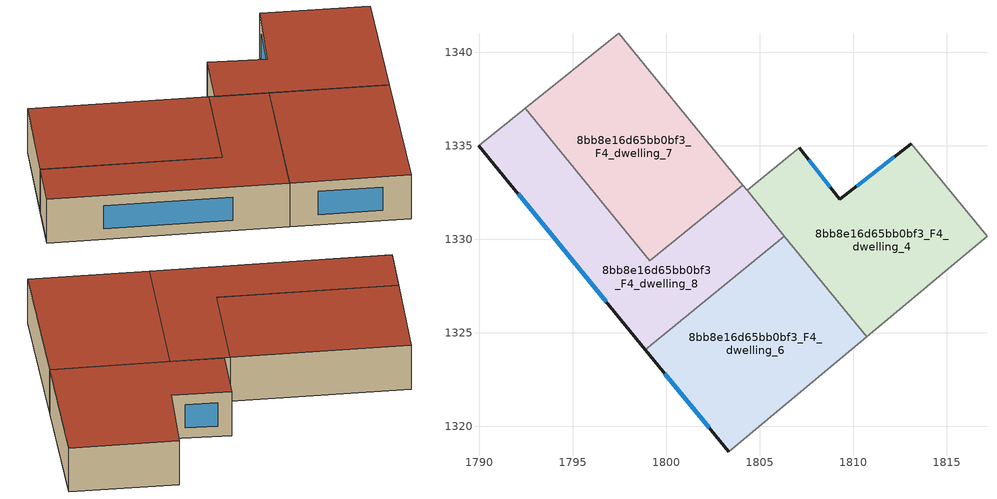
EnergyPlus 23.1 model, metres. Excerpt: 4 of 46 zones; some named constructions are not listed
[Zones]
8bb8e16d65bb0bf3_F4_dwelling_4
 floor to 8bb8e16d65bb0bf3_F3_dwelling_4 (EU_floor_Construction): 1813.1,1335.13 1817.16,1330.15 1810.73,1324.78 1804.32,1332.62 1807.12,1334.91 1809.29,1332.15 z12
 wall outside (EU_wall_Construction): 1813.1,1335.13 1809.29,1332.15 1807.12,1334.91 z12:15
 wall to 8bb8e16d65bb0bf3_F4_dwelling_3 (EU_wall_Construction): 1817.16,1330.15 1813.1,1335.13 z12:15
 wall adiabatic (EU_wall_Construction): 1810.73,1324.78 1817.16,1330.15 z12:15
 wall to 8bb8e16d65bb0bf3_F4_dwelling_5 (EU_wall_Construction): 1807.12,1334.91 1804.32,1332.62 z12:15
 wall to 8bb8e16d65bb0bf3_F4_dwelling_6 (EU_wall_Construction): 1806.32,1330.18 1810.73,1324.78 z12:15
 wall to 8bb8e16d65bb0bf3_F4_dwelling_8 (EU_wall_Construction): 1804.32,1332.62 1806.32,1330.18 z12:15
 window (EU_Window_Construction): 1808.78,1332.8 1807.63,1334.26 / 1812.2,1334.43 1810.18,1332.85 z12.7:14.3
 roof outside (EU_roof_Construction): 1817.16,1330.15 1813.1,1335.13 1809.29,1332.15 1807.12,1334.91 1804.32,1332.62 1810.73,1324.78 z15
8bb8e16d65bb0bf3_F4_dwelling_6
 floor to 8bb8e16d65bb0bf3_F3_dwelling_6 (EU_floor_Construction): 1806.32,1330.18 1810.73,1324.78 1803.36,1318.63 1798.89,1324.11 z12
 wall outside (EU_wall_Construction): 1798.89,1324.11 1803.36,1318.63 z12:15
 wall to 8bb8e16d65bb0bf3_F4_dwelling_8 (EU_wall_Construction): 1806.32,1330.18 1798.89,1324.11 z12:15
 wall adiabatic (EU_wall_Construction): 1803.36,1318.63 1810.73,1324.78 z12:15
 window (EU_Window_Construction): 1799.94,1322.82 1802.31,1319.92 z12.7:14.3
 roof outside (EU_roof_Construction): 1810.73,1324.78 1806.32,1330.18 1798.89,1324.11 1803.36,1318.63 z15
8bb8e16d65bb0bf3_F4_dwelling_7
 floor to 8bb8e16d65bb0bf3_F3_dwelling_7 (EU_floor_Construction): 1797.45,1341.03 1804.09,1332.9 1799.13,1328.85 1792.47,1337.01 z12
 wall to 8bb8e16d65bb0bf3_F4_dwelling_8 (EU_wall_Construction): 1792.47,1337.01 1799.13,1328.85 1804.09,1332.9 z12:15
 wall adiabatic (EU_wall_Construction): 1797.45,1341.03 1792.47,1337.01 z12:15
 wall to 8bb8e16d65bb0bf3_F4_dwelling_5 (EU_wall_Construction): 1804.09,1332.9 1797.45,1341.03 z12:15
 roof outside (EU_roof_Construction): 1804.09,1332.9 1797.45,1341.03 1792.47,1337.01 1799.13,1328.85 z15
8bb8e16d65bb0bf3_F4_dwelling_8
 floor to 8bb8e16d65bb0bf3_F3_dwelling_8 (EU_floor_Construction): 1804.09,1332.9 1806.32,1330.18 1798.89,1324.11 1789.99,1335 1792.47,1337.01 1799.13,1328.85 z12
 wall outside (EU_wall_Construction): 1789.99,1335 1798.89,1324.11 z12:15
 wall adiabatic (EU_wall_Construction): 1792.47,1337.01 1789.99,1335 z12:15
 wall to 8bb8e16d65bb0bf3_F4_dwelling_5 (EU_wall_Construction): 1804.32,1332.62 1804.09,1332.9 z12:15
 window (EU_Window_Construction): 1792.08,1332.44 1796.8,1326.67 z12.7:14.3
 roof outside (EU_roof_Construction): 1806.32,1330.18 1804.09,1332.9 1799.13,1328.85 1792.47,1337.01 1789.99,1335 1798.89,1324.11 z15
[SCHEDULE:FILE] Column Number=1; Rows to Skip at Top=0; Number of Hours of Data=8760; Column Separator=Comma; Interpolate to Timestep=No; Minutes per Item=60; Adjust Schedule for Daylight Savings=Yes
Name | File
EU_Step8_GainSchedule_8bb8e16d65bb0bf3_F2_dwelling_2_f000 | ../../schedules/8bb8e16d65bb0bf3/8bb8e16d65bb0bf3_F2_dwelling_2_f000_gain.csv
EU_Step8_GainSchedule_8bb8e16d65bb0bf3_F2_dwelling_3_f000 | ../../schedules/8bb8e16d65bb0bf3/8bb8e16d65bb0bf3_F2_dwelling_3_f000_gain.csv
EU_Step8_GainSchedule_8bb8e16d65bb0bf3_F2_dwelling_4_f000 | ../../schedules/8bb8e16d65bb0bf3/8bb8e16d65bb0bf3_F2_dwelling_4_f000_gain.csv
EU_Step8_GainSchedule_8bb8e16d65bb0bf3_F2_dwelling_5_f000 | ../../schedules/8bb8e16d65bb0bf3/8bb8e16d65bb0bf3_F2_dwelling_5_f000_gain.csv
EU_Step8_GainSchedule_8bb8e16d65bb0bf3_F2_dwelling_6_f000 | ../../schedules/8bb8e16d65bb0bf3/8bb8e16d65bb0bf3_F2_dwelling_6_f000_gain.csv
EU_Step8_GainSchedule_8bb8e16d65bb0bf3_F2_dwelling_7_f000 | ../../schedules/8bb8e16d65bb0bf3/8bb8e16d65bb0bf3_F2_dwelling_7_f000_gain.csv
EU_Step8_GainSchedule_8bb8e16d65bb0bf3_F2_dwelling_8_f000 | ../../schedules/8bb8e16d65bb0bf3/8bb8e16d65bb0bf3_F2_dwelling_8_f000_gain.csv
